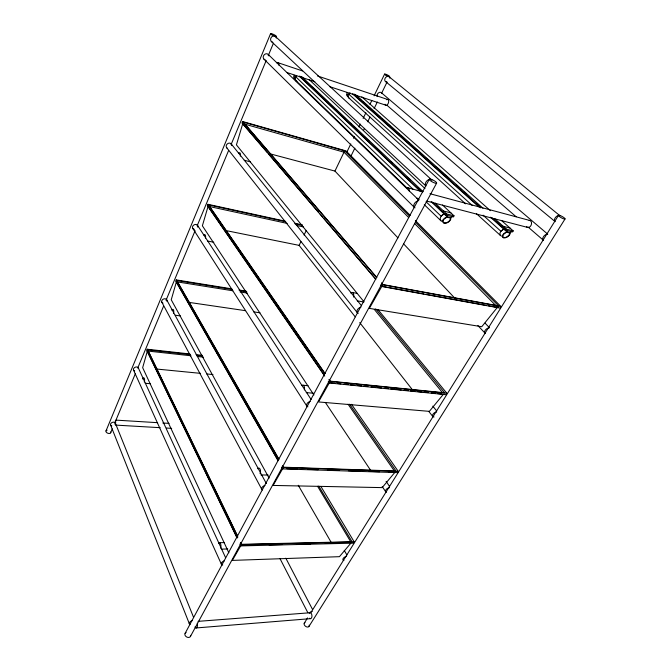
<?xml version="1.0" encoding="UTF-8"?>
<svg xmlns="http://www.w3.org/2000/svg" width="671" height="671" viewBox="0 0 671 671"><rect width="100%" height="100%" fill="white"/><g stroke="black" fill="none" stroke-linecap="round" stroke-linejoin="round"><path stroke-width="1.01" d="M510.111 232.728L510.111 233.869C509.021 236.41 506.169 238.188 503.401 237.903L502.16 236.326L503.653 233.743L506.873 231.906L510.111 232.728L511.487 231.671M501.38 236.024A4.328 2.759 -46 0 1 500.91 231.26L503.678 229.054L503.762 227.67L502.654 227.385L503.284 226.328L510.01 228.056M506.957 230.522L506.873 231.906L490.434 217.203M294.091 75.186L293.94 78.23L295.71 80.143M347.075 92.673L346.865 95.576L348.467 97.379M190.421 354.59L147.704 349.876L142.663 367.674L228.845 552.795M176.507 281.485L171.239 299.778L269.088 478.087M208.211 205.88L202.374 225.8L313.911 394.967M242.927 123.078L236.427 144.886L364.076 301.875M106.01 430.908L270.581 33.634M110.673 432.77L112.292 428.903M114.716 423.099L135.316 373.789M137.74 367.985L163.598 306.102M166.022 300.306L195.11 230.69M197.123 225.85L228.635 150.438M231.059 144.634L266.211 60.516M268.224 55.685L273.483 43.112M189.851 353.961L147.209 349.23L146.739 350.346L236.754 537.396M231.755 288.84L176.247 279.899L175.743 281.107L278.079 460.742M285.133 221.153L207.909 204.294L207.356 205.611L324.722 376.104M410.216 215.391L346.026 150.908L242.575 121.526L241.971 122.978L375.835 279.371M355.219 316.863L299.115 245.368L300.918 241.619M304.064 235.051L306.32 230.363M397.962 237.895L334.955 171.08L344.642 150.866L243.221 122.088L376.725 277.4M408.698 217.547L344.005 152.191L344.642 150.866L409.469 216.129M346.689 152.443L350.79 143.946M353.533 138.285L354.447 136.398M359.01 126.962L360.386 124.127M363.12 118.465L365.863 112.803M369.973 104.315L371.801 100.541M374.082 95.819L384.584 74.12M350.723 156.611L354.858 148.14M363.573 130.249L364.487 128.362M367.7 121.77L369.998 117.064M374.124 108.585L377.337 101.992M381.472 93.521L386.974 82.214M185.137 633.315L429.356 179.207M190.379 636.544L436.628 183.133A4.135 0.99 27.7 0 0 431.73 179.518A4.135 0.99 27.7 0 0 430.614 180.86A4.135 0.99 27.7 0 0 436.628 183.133M320.897 486.45L354.28 542.025L353.575 543.149L240.847 545.9L241.51 544.676L240.604 542.789M351.503 404.319L398.272 471.394L397.5 472.636L282.726 468.903L283.472 467.544L282.432 465.733M377.882 309.499L446.911 393.315L446.056 394.691L329.461 382.99L330.291 381.472L329.109 379.752M415.383 220.574L500.969 306.546L500.012 308.081L381.95 286.517L382.881 284.806L381.522 283.221M442.826 212.111L443.456 210.988L450.92 212.9M445.921 215.047L446.55 213.923L454.032 215.827L453.403 216.943L445.921 215.047L432.225 202.03M382.361 285.418L369.369 308.375L481.744 326.727L498.595 305.875L415.357 222.067M329.788 382.067L318.507 401.946L429.365 411.365L443.271 394.414M283.011 468.073L273.122 485.435L382.176 487.616L395.345 471.797M241.057 545.204L232.376 560.394L339.434 556.678L350.732 543.317M505.85 230.245L506.479 229.18L513.223 230.899L512.585 231.948L505.85 230.245L491.734 217.639M488.421 305.724L497.639 307.41L498.595 305.875L382.856 284.538L381.497 282.952M304.223 623.267L307.553 617.932M310.874 612.606L558.49 215.383M309.105 626.219L565.066 218.914M296.926 81.275A3.556 2.936 -53.8 0 1 295.71 76.72L296.674 75.571M349.725 93.101L348.786 94.2A3.43 2.692 -52.8 0 0 349.75 98.503M350.22 93.017L348.786 94.2L472.191 205.385M431.185 201.652L447.146 216.842L450.736 217.748L452.179 216.632M503.678 229.054L500.91 231.26L483.061 215.173M196.049 627.964L310.405 618.67M198.037 621.354L310.153 612.749M221.514 549.13L227.788 548.962M241.51 544.676L354.28 542.025M241.946 545.506L255.492 545.179M269.037 544.852L282.583 544.525M297.178 544.173L310.723 543.846M325.309 543.493L338.855 543.166M219.3 542.705L224.517 542.596M260.918 474.9L268.241 475.102M283.506 467.201L396.007 471.008L349.557 404.185M283.472 467.544L398.272 471.394M286.936 468.693L297.345 469.037M307.763 469.381L318.171 469.725M327.549 470.027L338.998 470.405M348.375 470.715L359.832 471.084M369.201 471.394L379.61 471.738M388.987 472.04L395.236 472.25M115.378 425.087L160.21 427.687M166.467 428.056L171.675 428.358M115.949 420.121L157.626 422.68M162.835 423.007L169.092 423.384M145.238 383.267L150.438 383.728M306.253 392.594L313.5 393.256M302.881 385.213L308.056 385.708M157.14 369.092L200.57 373.353M206.769 373.957L212.975 374.569M330.518 382.789L334.67 383.208M337.79 383.518L340.902 383.829M344.022 384.147L348.174 384.567M350.254 384.768L354.405 385.188M357.526 385.506L361.677 385.917M363.757 386.127L367.909 386.546M371.029 386.865L375.181 387.276M377.261 387.486L381.413 387.905M384.525 388.224L388.685 388.635M390.765 388.845L394.917 389.264M396.997 389.474L401.149 389.893M404.261 390.203L408.421 390.623M410.501 390.832L414.653 391.252M417.765 391.562L421.925 391.981M423.997 392.191L428.157 392.61M431.268 392.921L435.429 393.34M437.5 393.55L441.661 393.969M330.291 381.472L446.911 393.315M196.091 354.649L202.332 355.345M196.67 355.286L201.879 355.856M148.283 351.101L190.983 355.781M197.232 356.469L203.481 357.157M175.282 315.227L180.432 315.932M187.746 302.202L245.519 310.681M253.772 311.898L259.962 312.803M232.854 290.778L176.28 281.728L278.113 460.398M240.05 291.927L247.247 293.076M238.943 289.998L246.14 291.164M232.351 289.453L176.783 280.52L278.842 459.048M239.547 290.61L246.752 291.768M357.24 300.868L363.43 301.908M351.847 292.43L357.006 293.328M382.881 284.806L500.969 306.546M381.925 286.249L387.05 287.188M389.096 287.557L423.913 293.923M425.959 294.301L486.374 305.347M207.649 241.048L213.814 242.231M224.777 230.329L299.115 245.368M208.958 206.433L287.205 223.409M296.356 225.397L303.468 226.941M295.29 223.376L302.403 224.928M285.754 221.732L208.496 204.89L324.957 373.42M294.905 223.728L302.017 225.28M244.244 160.26L250.291 161.812M416.691 198.448L418.704 198.977M426.781 201.082L527.674 227.435M269.599 153.701L334.955 171.08M407.767 187.763L422.898 191.822M429.96 193.718L529.822 220.482M344.005 152.191L242.608 123.539L267.075 152.107M287.196 72.611L314.858 81.745M329.679 86.643L386.001 105.246M277.878 62.663L302.587 70.95M317.408 75.915L387.57 99.451M388.903 76.595L559.849 215.651A3.825 2.332 -47.2 0 0 555.445 217.513A3.825 2.332 -47.2 0 0 555.211 221.673M385.666 81.627L554.405 221.011M381.598 92.917L547.762 234.179M387.008 105.313L516.15 216.75M528.035 227.008L543.082 239.992M361.812 96.834L490.409 210.694M501.388 220.415L513.223 230.899M355.731 94.829L482.986 208.236M494.695 218.679L506.479 229.18M353.961 93.974L360.981 100.239M362.541 101.631L365.661 104.416M373.462 111.386L380.482 117.651M382.051 119.044L385.171 121.828M388.291 124.613L389.851 126.005M394.531 130.182L399.211 134.359M400.772 135.752L403.892 138.536M407.012 141.321L409.352 143.409M414.812 148.291L423.401 155.949M425.741 158.037L428.081 160.126M435.882 167.087L442.902 173.353M444.462 174.745L447.582 177.53M456.163 185.196L461.623 190.069M463.971 192.158L466.311 194.246M477.232 203.992L479.572 206.081M497.513 222.101L499.853 224.189M501.413 225.582L505.037 228.811M353.743 94.343L480.822 207.884M352.493 93.814L478.742 206.743M348.803 97.882L465.573 203.833M476.402 213.655L500.373 235.412M275.68 36.729L431.923 180.113A4.219 2.978 -47.4 0 0 431.31 179.627M271.294 41.426L425.917 186.026A4.219 2.978 -47.4 0 1 426.219 181.673A4.219 2.978 -47.4 0 1 430.53 179.383M309.021 79.463L424.978 188.509M442.524 205.007L454.032 215.827M301.665 76.569L422.982 191.579M435.11 203.078L446.55 213.923M301.564 77.157L304.6 80.034M312.174 87.23L316.729 91.55M322.793 97.303L328.094 102.344M336.431 110.254L340.222 113.852M343.25 116.729L345.523 118.893M350.077 123.204L351.587 124.647M353.86 126.802L357.651 130.4M364.47 136.876L369.025 141.195M377.362 149.105L381.145 152.703M391 162.055L392.518 163.498M396.309 167.096L398.582 169.251M406.92 177.169L409.947 180.046M418.285 187.964L421.321 190.841M437.995 206.668L439.505 208.102M445.292 213.596L447.146 215.357L447.146 216.842L445.359 217.597L442.768 220.197L442.424 221.564L443.917 223.267C446.811 223.619 449.897 221.749 450.845 218.981L450.736 217.748M299.727 76.083L420.868 191.235M299.451 76.309L420.583 191.571M295.71 76.72L413.269 189.482M426.085 201.77L441.157 216.23A4.529 3.087 -45.7 0 0 441.963 221.329M295.886 80.612L407.029 188.006M417.538 198.163L419.04 199.614M424.298 204.697L440.822 220.658M268.266 54.485L418.821 200.143M263.929 59.115L414.41 207.406M414.577 223.485L497.639 307.41M485.074 323.12L489.394 327.658M403.69 243.967L455.248 298.637M477.878 325.536L485.024 333.143M242.575 121.526L376.75 277.668M268.434 153.701L318.725 212.43M320.084 214.024L322.801 217.194M324.16 218.78L375.131 278.314M380.591 284.932L381.95 286.517M375.693 308.895L444.588 392.795L330.308 381.162L329.117 379.442M374.309 309.381L442.415 392.56M231.428 144.215L361.543 305.791M432.837 406.14L436.737 411.055M226.504 147.494L357.173 312.476M359.731 322.617L411.96 389.172M428.761 411.373L432.627 416.297M348.048 404.185L394.64 471.386M207.909 204.294L324.949 373.73M207.943 206.207L324.143 374.938M328.278 381.271L329.461 382.99M386.11 481.35L389.625 486.542M382.176 486.492L385.657 491.709M325.326 402.407L371.155 471.101M197.517 225.347L311.109 399.488M192.82 228.484L306.84 406.114M318.759 486.098L352.057 541.74L241.568 544.307L240.663 542.42M317.584 486.299L350.824 541.975M344.273 550.455L346.915 554.967M298.268 485.267L331.097 542.218M294.863 79.161L294.066 76.72M176.247 279.899L278.809 459.383M281.694 467.091L282.726 468.903M166.525 299.509L266.37 483.573M347.695 96.448L347.016 94.133M161.761 302.034L261.69 489.159M285.812 558.171L312.409 609.209M280.008 558.633L307.813 612.631M147.704 349.876L237.467 535.81M147.209 349.23L237.87 537.119M147.243 350.983L237.266 537.974M239.941 544.005L240.847 545.9M138.352 367.993L225.557 557.618M133.504 370.023L221.38 564.194M115.32 423.057L193.508 617.186M110.614 425.079L189.365 623.804M529.117 220.432A3.64 2.659 -70 0 1 531.172 225.087A3.64 2.659 -70 0 1 526.534 226.63M406.408 187.972A4.043 2.516 -73.7 0 1 409.318 191.269M377.186 96.59A2.952 2.256 -53.2 0 1 378.645 92.791A2.952 2.256 -53.2 0 1 381.908 93.437M543.544 240.377A3.766 2.29 -46.2 0 1 543.451 236.729A3.766 2.29 -46.2 0 1 547.477 234.288M386.605 99.727A3.011 1.719 -71.2 0 1 388.652 100.876A3.011 1.719 -71.2 0 1 387.301 104.718A3.011 1.719 -71.2 0 1 385.02 104.231M276.989 63.015A3.28 1.56 -73.8 0 1 278.826 65.162M265.162 59.794A3.187 2.718 -56.1 0 1 263.258 56.767A3.187 2.718 -56.1 0 1 266.043 53.789A3.187 2.718 -56.1 0 1 268.912 55.794M415.03 207.859A4.152 2.919 -45.9 0 1 414.158 204.101A4.152 2.919 -45.9 0 1 418.058 200.931M350.648 292.933A3.741 2.265 -80 0 1 353.164 293.185A3.741 2.265 -80 0 1 353.558 297.077M485.494 333.445A3.481 2.097 -41.4 0 1 485.208 330.325A3.481 2.097 -41.4 0 1 489.025 327.993M238.44 153.374A3.053 1.443 -77 0 1 240.109 153.147A3.053 1.443 -77 0 1 240.31 156.133M227.486 148.366A2.969 2.525 -42.3 0 1 226.395 145.23A2.969 2.525 -42.3 0 1 229.557 143.116A2.969 2.525 -42.3 0 1 231.738 145.532M358.23 313.349A3.825 2.625 -38.5 0 1 357.207 310.203A3.825 2.625 -38.5 0 1 360.839 307.276M301.824 385.54A3.523 2.021 -84.7 0 1 304.022 386.11A3.523 2.021 -84.7 0 1 304.332 389.901M203.791 235.102A2.877 1.334 -79.8 0 1 205.292 235.118A2.877 1.334 -79.8 0 1 205.443 238.054M194.431 229.373A2.827 2.315 -32.4 0 1 192.585 226.672A2.827 2.315 -32.4 0 1 195.907 224.45A2.827 2.315 -32.4 0 1 197.752 227.159M307.914 406.802A3.598 2.34 -33 0 1 306.773 404.16A3.598 2.34 -33 0 1 310.17 401.443M434.045 416.976A3.263 1.904 -37.2 0 1 432.795 414.561A3.263 1.904 -37.2 0 1 436.62 412.002M257.739 468.769A3.363 1.795 -87.9 0 1 260.096 469.172A3.363 1.795 -87.9 0 1 260.071 473.617M162.986 303.141A2.718 2.105 -26.7 0 1 161.904 300.507A2.718 2.105 -26.7 0 1 165.15 298.788A2.718 2.105 -26.7 0 1 166.794 301.128M262.403 489.981A3.422 2.08 -29.4 0 1 261.958 487.632A3.422 2.08 -29.4 0 1 264.995 485.41M171.851 310.145A2.743 1.225 -82.3 0 1 173.504 309.943A2.743 1.225 -82.3 0 1 173.42 313.474M386.479 492.195A3.095 1.728 -33.9 0 1 385.9 489.889A3.095 1.728 -33.9 0 1 389.365 487.75M343.913 560.436A2.952 1.568 -31.4 0 1 343.233 558.448A2.952 1.568 -31.4 0 1 346.546 556.393M218.511 543.208A3.246 1.594 90 0 1 220.591 543.871A3.246 1.594 90 0 1 220.533 548.148M142.646 379.006A2.634 1.124 -84.3 0 1 144.273 378.31A2.634 1.124 -84.3 0 1 144.265 381.95M133.772 370.442A2.625 1.921 -23.6 0 1 135.206 367.222A2.625 1.921 -23.6 0 1 138.452 368.488M134.72 370.979A2.625 1.921 -23.6 0 1 134.183 370.778M222.73 565.016A3.271 1.862 -27.1 0 1 221.438 563.137A3.271 1.862 -27.1 0 1 224.458 560.755M386.865 81.879A2.994 2.281 -54.6 0 1 384.743 79.589A2.994 2.281 -54.6 0 1 387.268 76.427A2.994 2.281 -54.6 0 1 389.817 78.172M272.535 42.13A3.238 2.751 -58.7 0 1 270.631 39.01A3.238 2.751 -58.7 0 1 273.449 35.991A3.238 2.751 -58.7 0 1 276.326 38.071M309.725 612.841A2.969 1.652 85.5 0 1 311.948 616.163A2.969 1.652 85.5 0 1 309.557 618.243M197.282 623.2A3.229 1.493 88.1 0 1 196.955 627.36A3.229 1.493 88.1 0 1 194.984 626.949M190.639 635.353A3.078 2.298 30.7 0 1 188.492 637.458A3.078 2.298 30.7 0 1 185.121 635.387A3.078 2.298 30.7 0 1 186.102 632.568M309.172 625.146A2.869 1.904 36.5 0 1 307.62 627.041A2.869 1.904 36.5 0 1 304.483 625.137A2.869 1.904 36.5 0 1 304.953 622.587M110.891 425.456A2.558 1.77 -22 0 1 111.302 423.032A2.558 1.77 -22 0 1 114.473 422.311A2.558 1.77 -22 0 1 115.152 424.491A2.508 1.006 -85.3 0 0 115.362 420.532M111.831 425.917A2.558 1.77 -22 0 1 111.302 425.75M190.111 624.382A3.162 1.686 -25.8 0 1 189.507 622.596A3.162 1.686 -25.8 0 1 192.258 620.608M309.23 613.126A2.852 1.443 -29.8 0 1 312.241 611.39M110.665 431.965A2.508 1.485 20.4 0 1 108.039 433.315A2.508 1.485 20.4 0 1 106.244 430.589M106.63 430.354A2.508 1.485 20.4 0 1 107.125 430.22M509.7 232.996L509.071 235.144L506.471 237.148L504.969 237.618L502.839 237.089L502.956 235.043L505.288 232.854L506.722 232.25L509.7 232.996M443.17 220.18L442.86 221.413L444.194 222.931C446.794 223.25 449.562 221.564 450.409 219.073L450.316 218.033L447.012 217.203L444.11 218.914L443.17 220.18M442.457 214.829L441.157 216.23L444.051 213.906L442.457 214.829M559.371 216.481A3.749 0.772 29.1 0 0 564.932 219.065A3.749 0.772 29.1 0 0 561.031 215.903A3.749 0.772 29.1 0 0 559.371 216.481M385.397 74.884A2.869 0.478 26.5 0 0 389.666 76.67A2.869 0.478 26.5 0 0 386.404 74.473A2.869 0.478 26.5 0 0 385.397 74.884M271.797 34.749A3.17 0.562 25.3 0 0 276.309 36.343A3.17 0.562 25.3 0 0 272.225 33.877A3.17 0.562 25.3 0 0 271.797 34.749"/></g></svg>
